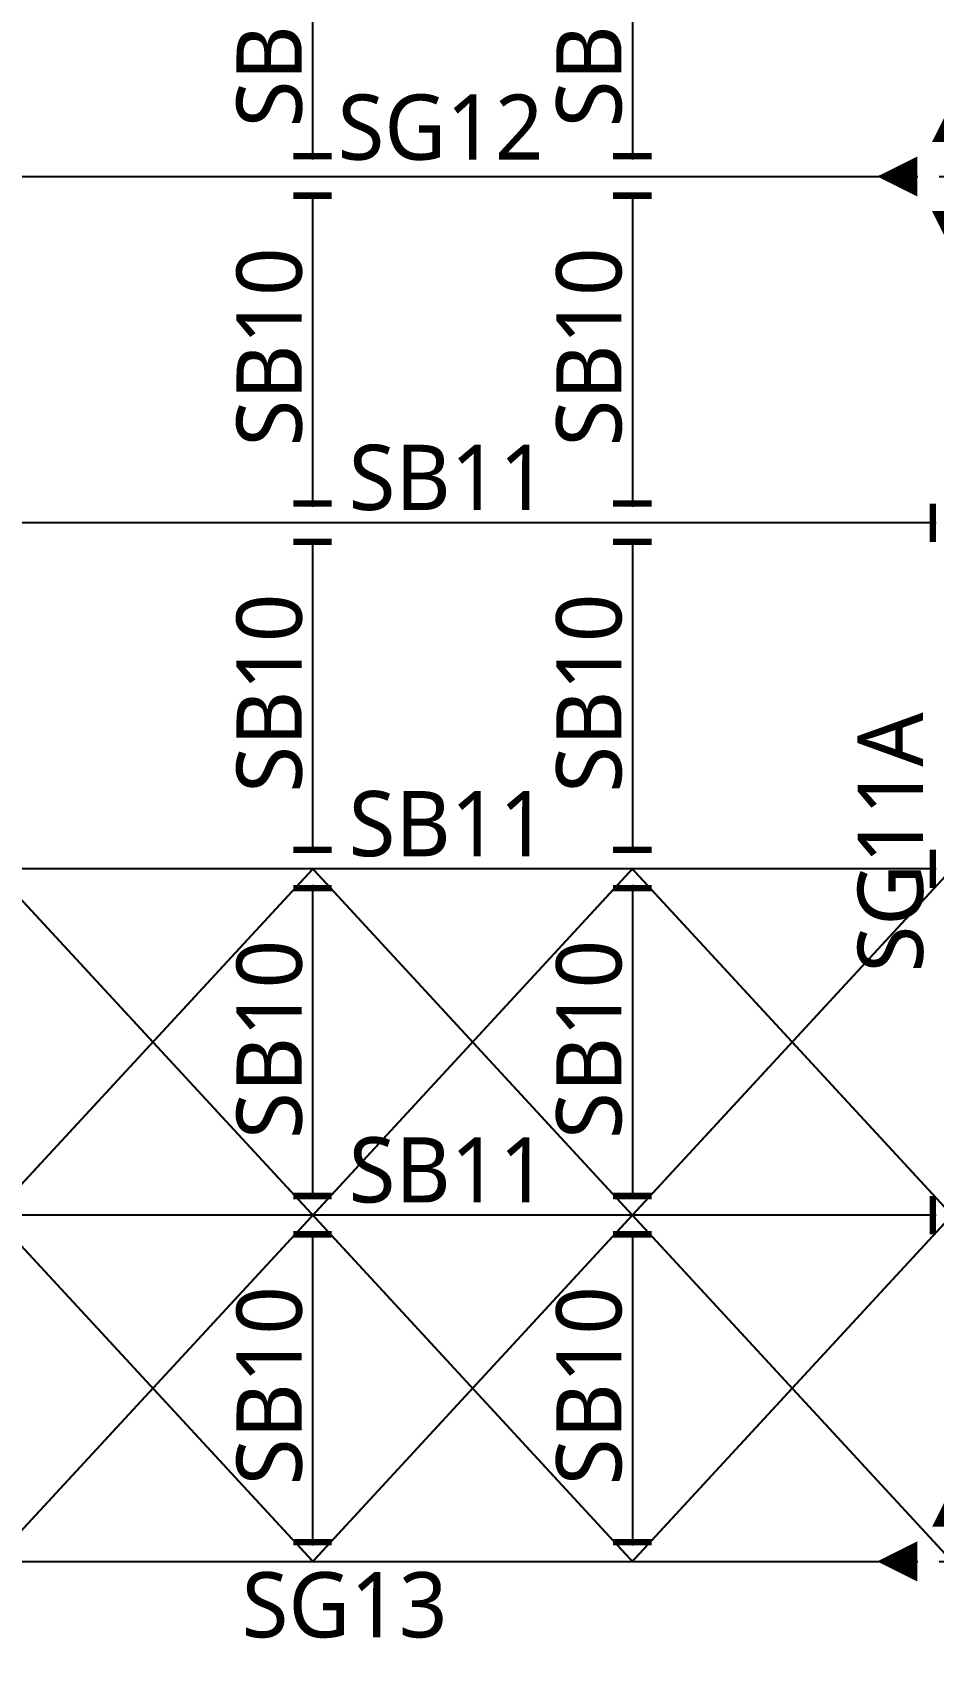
# Model space of a CAD drawing. Header units: millimetres. Extents: x -734060 to 504600, y -7739 to 118800.
# Drawn here: x 405273 to 413724, y 41915 to 57250 of the extents above; entities that cross this region are included whole.
import ezdxf

# ---------------------------------------------------------------- set-up
doc = ezdxf.new("R2010")
doc.units = ezdxf.units.MM
doc.header["$LTSCALE"] = 200
doc.linetypes.add('CEN-GAUN', pattern=[32.2, 30, -1, 0.2, -1])
doc.linetypes.add('PHANTOM2', pattern=[1.25, 0.625, -0.125, 0.125, -0.125, 0.125, -0.125])
doc.layers.get('DEFPOINTS').update_dxf_attribs({"color": 137})
for name, color, linetype in [('CEN', 1, 'CEN-GAUN'), ('ETC', 8, 'Continuous'), ('S-STG', 4, 'Continuous'), ('Z-STL-BEAM', 6, 'Continuous')]:
    doc.layers.add(name, color=color, linetype=linetype)
doc.styles.add('ROMANS', font='malgun.ttf')
doc.styles.add('휘츠', font='malgun.ttf')
doc.dimstyles.new('STL-MOM-150', dxfattribs={"dimscale": 150, "dimtxt": 3, "dimasz": 1, "dimexe": 1.25, "dimexo": 0.625, "dimgap": 1.5, "dimtad": 1, "dimtxsty": 'ROMANS', "dimblk": 'DOT_MOM', "dimcen": 0, "dimse1": 1, "dimse2": 1, "dimclrt": 2, "dimadec": 0, "dimazin": 0, "dimtfac": 1, "dimtmove": 2, "dimatfit": 3, "dimfxl": 1.25, "dimarcsym": 0})

# ---------------------------------------------------------------- blocks, each defined once
blk = doc.blocks.new('DOT_MOM')
at = {"color": 0}
blk.add_lwpolyline([(-3.5, 0, 0, 2.5, 0), (-1, 0, 2.5, 2.5, 0)], format="xyseb", dxfattribs=at)
blk = doc.blocks.new('*D302')
at = {"layer": 'DEFPOINTS', "color": 0, "transparency": 16777216}
for p in [(413900, 72725), (413900, 72725), (413900, 56075)]:
    blk.add_point(p, dxfattribs=at)
at = {"layer": 'S-STG', "lineweight": -2, "transparency": 16777216}
blk.add_line((413900, 56225), (413900, 72575), dxfattribs=at)
at = {"layer": 'S-STG', "lineweight": -2, "transparency": 16777216, "xscale": 150, "yscale": 150, "zscale": 150}
for p, rotation in [((413900, 72725), 90), ((413900, 56075), 270)]:
    blk.add_blockref('DOT_MOM', p, dxfattribs=dict(at, rotation=rotation))
at = {"layer": 'S-STG', "color": 4, "transparency": 16777216, "insert": (413318, 64597), "char_height": 875, "attachment_point": 5, "rotation": 90, "style": '휘츠'}
blk.add_mtext('{\\H0.7x;SG11}', dxfattribs=at)
blk = doc.blocks.new('*D304')
at = {"layer": 'DEFPOINTS', "color": 0, "transparency": 16777216}
for p in [(413900, 55725), (413900, 55725), (413900, 43075)]:
    blk.add_point(p, dxfattribs=at)
at = {"layer": 'S-STG', "lineweight": -2, "transparency": 16777216}
blk.add_line((413900, 43225), (413900, 55575), dxfattribs=at)
at = {"layer": 'S-STG', "lineweight": -2, "transparency": 16777216, "xscale": 150, "yscale": 150, "zscale": 150}
for p, rotation in [((413900, 55725), 90), ((413900, 43075), 270)]:
    blk.add_blockref('DOT_MOM', p, dxfattribs=dict(at, rotation=rotation))
at = {"layer": 'S-STG', "color": 4, "transparency": 16777216, "insert": (413325, 49649), "char_height": 875, "attachment_point": 5, "rotation": 90, "style": '휘츠'}
blk.add_mtext('{\\H0.7x;SG11A}', dxfattribs=at)
blk = doc.blocks.new('*D328')
at = {"layer": 'DEFPOINTS', "color": 0, "transparency": 16777216}
for p in [(402081, 55900), (413723, 55900), (413723, 55900)]:
    blk.add_point(p, dxfattribs=at)
at = {"layer": 'S-STG', "lineweight": -2, "transparency": 16777216}
blk.add_line((402231, 55900), (413573, 55900), dxfattribs=at)
at = {"layer": 'S-STG', "lineweight": -2, "transparency": 16777216, "xscale": 150, "yscale": 150, "zscale": 150, "rotation": 180}
blk.add_blockref('DOT_MOM', (402081, 55900), dxfattribs=at)
at = {"layer": 'S-STG', "lineweight": -2, "transparency": 16777216, "xscale": 150, "yscale": 150, "zscale": 150}
blk.add_blockref('DOT_MOM', (413723, 55900), dxfattribs=at)
at = {"layer": 'S-STG', "color": 4, "transparency": 16777216, "insert": (409100, 56359), "char_height": 875, "attachment_point": 5, "style": '휘츠'}
blk.add_mtext('{\\H0.7x;SG12}', dxfattribs=at)
blk = doc.blocks.new('*D334')
at = {"layer": 'DEFPOINTS', "color": 0, "transparency": 16777216}
for p in [(402081, 42900), (413723, 42900), (413723, 42900)]:
    blk.add_point(p, dxfattribs=at)
at = {"layer": 'S-STG', "lineweight": -2, "transparency": 16777216}
blk.add_line((402231, 42900), (413573, 42900), dxfattribs=at)
at = {"layer": 'S-STG', "lineweight": -2, "transparency": 16777216, "xscale": 150, "yscale": 150, "zscale": 150, "rotation": 180}
blk.add_blockref('DOT_MOM', (402081, 42900), dxfattribs=at)
at = {"layer": 'S-STG', "lineweight": -2, "transparency": 16777216, "xscale": 150, "yscale": 150, "zscale": 150}
blk.add_blockref('DOT_MOM', (413723, 42900), dxfattribs=at)
at = {"layer": 'S-STG', "color": 4, "transparency": 16777216, "insert": (408200, 42489), "char_height": 875, "attachment_point": 5, "style": '휘츠'}
blk.add_mtext('{\\H0.7x;SG13}', dxfattribs=at)
blk = doc.blocks.new('DOT_PIN')
at = {"layer": 'Z-STL-BEAM', "ltscale": 0.4, "const_width": 0.4}
blk.add_lwpolyline([(-1.2, 1.2), (-1.2, -1.2)], dxfattribs=at)
blk = doc.blocks.new('*D340')
at = {"layer": 'DEFPOINTS', "color": 0, "ltscale": 0.4, "transparency": 16777216}
for p in [(401900, 52650), (401900, 52650), (413900, 52650)]:
    blk.add_point(p, dxfattribs=at)
at = {"layer": 'Z-STL-BEAM', "lineweight": -2, "ltscale": 0.4, "transparency": 16777216}
blk.add_line((413750, 52650), (402050, 52650), dxfattribs=at)
at = {"layer": 'Z-STL-BEAM', "lineweight": -2, "ltscale": 0.4, "transparency": 16777216, "xscale": 150, "yscale": 150, "zscale": 150, "rotation": 180}
blk.add_blockref('DOT_PIN', (401900, 52650), dxfattribs=at)
at = {"layer": 'Z-STL-BEAM', "lineweight": -2, "ltscale": 0.4, "transparency": 16777216, "xscale": 150, "yscale": 150, "zscale": 150}
blk.add_blockref('DOT_PIN', (413900, 52650), dxfattribs=at)
at = {"layer": 'Z-STL-BEAM', "color": 2, "ltscale": 0.4, "transparency": 16777216, "insert": (409173, 53071), "char_height": 875, "attachment_point": 5, "style": '휘츠'}
blk.add_mtext('{\\H0.7x;SB11}', dxfattribs=at)
blk = doc.blocks.new('*D342')
at = {"layer": 'DEFPOINTS', "color": 0, "ltscale": 0.4, "transparency": 16777216}
for p in [(401900, 49400), (401900, 49400), (413900, 49400)]:
    blk.add_point(p, dxfattribs=at)
at = {"layer": 'Z-STL-BEAM', "lineweight": -2, "ltscale": 0.4, "transparency": 16777216}
blk.add_line((413750, 49400), (402050, 49400), dxfattribs=at)
at = {"layer": 'Z-STL-BEAM', "lineweight": -2, "ltscale": 0.4, "transparency": 16777216, "xscale": 150, "yscale": 150, "zscale": 150, "rotation": 180}
blk.add_blockref('DOT_PIN', (401900, 49400), dxfattribs=at)
at = {"layer": 'Z-STL-BEAM', "lineweight": -2, "ltscale": 0.4, "transparency": 16777216, "xscale": 150, "yscale": 150, "zscale": 150}
blk.add_blockref('DOT_PIN', (413900, 49400), dxfattribs=at)
at = {"layer": 'Z-STL-BEAM', "color": 2, "ltscale": 0.4, "transparency": 16777216, "insert": (409173, 49821), "char_height": 875, "attachment_point": 5, "style": '휘츠'}
blk.add_mtext('{\\H0.7x;SB11}', dxfattribs=at)
blk = doc.blocks.new('*D344')
at = {"layer": 'DEFPOINTS', "color": 0, "ltscale": 0.4, "transparency": 16777216}
for p in [(401900, 46150), (401900, 46150), (413900, 46150)]:
    blk.add_point(p, dxfattribs=at)
at = {"layer": 'Z-STL-BEAM', "lineweight": -2, "ltscale": 0.4, "transparency": 16777216}
blk.add_line((413750, 46150), (402050, 46150), dxfattribs=at)
at = {"layer": 'Z-STL-BEAM', "lineweight": -2, "ltscale": 0.4, "transparency": 16777216, "xscale": 150, "yscale": 150, "zscale": 150, "rotation": 180}
blk.add_blockref('DOT_PIN', (401900, 46150), dxfattribs=at)
at = {"layer": 'Z-STL-BEAM', "lineweight": -2, "ltscale": 0.4, "transparency": 16777216, "xscale": 150, "yscale": 150, "zscale": 150}
blk.add_blockref('DOT_PIN', (413900, 46150), dxfattribs=at)
at = {"layer": 'Z-STL-BEAM', "color": 2, "ltscale": 0.4, "transparency": 16777216, "insert": (409173, 46571), "char_height": 875, "attachment_point": 5, "style": '휘츠'}
blk.add_mtext('{\\H0.7x;SB11}', dxfattribs=at)
blk = doc.blocks.new('*D362')
at = {"layer": 'DEFPOINTS', "color": 0, "ltscale": 0.4, "transparency": 16777216}
for p in [(410900, 46150), (410900, 42900), (410900, 42900)]:
    blk.add_point(p, dxfattribs=at)
at = {"layer": 'Z-STL-BEAM', "lineweight": -2, "ltscale": 0.4, "transparency": 16777216}
blk.add_line((410900, 46000), (410900, 43050), dxfattribs=at)
at = {"layer": 'Z-STL-BEAM', "lineweight": -2, "ltscale": 0.4, "transparency": 16777216, "xscale": 150, "yscale": 150, "zscale": 150}
for p, rotation in [((410900, 46150), 90), ((410900, 42900), 270)]:
    blk.add_blockref('DOT_PIN', p, dxfattribs=dict(at, rotation=rotation))
at = {"layer": 'Z-STL-BEAM', "color": 2, "ltscale": 0.4, "transparency": 16777216, "insert": (410496, 44550), "char_height": 875, "attachment_point": 5, "rotation": 90, "style": '휘츠'}
blk.add_mtext('{\\H0.7x;SB10}', dxfattribs=at)
blk = doc.blocks.new('*D364')
at = {"layer": 'DEFPOINTS', "color": 0, "ltscale": 0.4, "transparency": 16777216}
for p in [(407900, 46150), (407900, 42900), (407900, 42900)]:
    blk.add_point(p, dxfattribs=at)
at = {"layer": 'Z-STL-BEAM', "lineweight": -2, "ltscale": 0.4, "transparency": 16777216}
blk.add_line((407900, 46000), (407900, 43050), dxfattribs=at)
at = {"layer": 'Z-STL-BEAM', "lineweight": -2, "ltscale": 0.4, "transparency": 16777216, "xscale": 150, "yscale": 150, "zscale": 150}
for p, rotation in [((407900, 46150), 90), ((407900, 42900), 270)]:
    blk.add_blockref('DOT_PIN', p, dxfattribs=dict(at, rotation=rotation))
at = {"layer": 'Z-STL-BEAM', "color": 2, "ltscale": 0.4, "transparency": 16777216, "insert": (407496, 44550), "char_height": 875, "attachment_point": 5, "rotation": 90, "style": '휘츠'}
blk.add_mtext('{\\H0.7x;SB10}', dxfattribs=at)
blk = doc.blocks.new('*D394')
at = {"layer": 'DEFPOINTS', "color": 0, "ltscale": 0.4, "transparency": 16777216}
for p in [(410900, 49400), (410900, 46150), (410900, 46150)]:
    blk.add_point(p, dxfattribs=at)
at = {"layer": 'Z-STL-BEAM', "lineweight": -2, "ltscale": 0.4, "transparency": 16777216}
blk.add_line((410900, 49250), (410900, 46300), dxfattribs=at)
at = {"layer": 'Z-STL-BEAM', "lineweight": -2, "ltscale": 0.4, "transparency": 16777216, "xscale": 150, "yscale": 150, "zscale": 150}
for p, rotation in [((410900, 49400), 90), ((410900, 46150), 270)]:
    blk.add_blockref('DOT_PIN', p, dxfattribs=dict(at, rotation=rotation))
at = {"layer": 'Z-STL-BEAM', "color": 2, "ltscale": 0.4, "transparency": 16777216, "insert": (410496, 47800), "char_height": 875, "attachment_point": 5, "rotation": 90, "style": '휘츠'}
blk.add_mtext('{\\H0.7x;SB10}', dxfattribs=at)
blk = doc.blocks.new('*D396')
at = {"layer": 'DEFPOINTS', "color": 0, "ltscale": 0.4, "transparency": 16777216}
for p in [(407900, 49400), (407900, 46150), (407900, 46150)]:
    blk.add_point(p, dxfattribs=at)
at = {"layer": 'Z-STL-BEAM', "lineweight": -2, "ltscale": 0.4, "transparency": 16777216}
blk.add_line((407900, 49250), (407900, 46300), dxfattribs=at)
at = {"layer": 'Z-STL-BEAM', "lineweight": -2, "ltscale": 0.4, "transparency": 16777216, "xscale": 150, "yscale": 150, "zscale": 150}
for p, rotation in [((407900, 49400), 90), ((407900, 46150), 270)]:
    blk.add_blockref('DOT_PIN', p, dxfattribs=dict(at, rotation=rotation))
at = {"layer": 'Z-STL-BEAM', "color": 2, "ltscale": 0.4, "transparency": 16777216, "insert": (407496, 47800), "char_height": 875, "attachment_point": 5, "rotation": 90, "style": '휘츠'}
blk.add_mtext('{\\H0.7x;SB10}', dxfattribs=at)
blk = doc.blocks.new('*D406')
at = {"layer": 'DEFPOINTS', "color": 0, "ltscale": 0.4, "transparency": 16777216}
for p in [(410900, 52650), (410900, 49400), (410900, 49400)]:
    blk.add_point(p, dxfattribs=at)
at = {"layer": 'Z-STL-BEAM', "lineweight": -2, "ltscale": 0.4, "transparency": 16777216}
blk.add_line((410900, 52500), (410900, 49550), dxfattribs=at)
at = {"layer": 'Z-STL-BEAM', "lineweight": -2, "ltscale": 0.4, "transparency": 16777216, "xscale": 150, "yscale": 150, "zscale": 150}
for p, rotation in [((410900, 52650), 90), ((410900, 49400), 270)]:
    blk.add_blockref('DOT_PIN', p, dxfattribs=dict(at, rotation=rotation))
at = {"layer": 'Z-STL-BEAM', "color": 2, "ltscale": 0.4, "transparency": 16777216, "insert": (410496, 51050), "char_height": 875, "attachment_point": 5, "rotation": 90, "style": '휘츠'}
blk.add_mtext('{\\H0.7x;SB10}', dxfattribs=at)
blk = doc.blocks.new('*D408')
at = {"layer": 'DEFPOINTS', "color": 0, "ltscale": 0.4, "transparency": 16777216}
for p in [(407900, 52650), (407900, 49400), (407900, 49400)]:
    blk.add_point(p, dxfattribs=at)
at = {"layer": 'Z-STL-BEAM', "lineweight": -2, "ltscale": 0.4, "transparency": 16777216}
blk.add_line((407900, 52500), (407900, 49550), dxfattribs=at)
at = {"layer": 'Z-STL-BEAM', "lineweight": -2, "ltscale": 0.4, "transparency": 16777216, "xscale": 150, "yscale": 150, "zscale": 150}
for p, rotation in [((407900, 52650), 90), ((407900, 49400), 270)]:
    blk.add_blockref('DOT_PIN', p, dxfattribs=dict(at, rotation=rotation))
at = {"layer": 'Z-STL-BEAM', "color": 2, "ltscale": 0.4, "transparency": 16777216, "insert": (407496, 51050), "char_height": 875, "attachment_point": 5, "rotation": 90, "style": '휘츠'}
blk.add_mtext('{\\H0.7x;SB10}', dxfattribs=at)
blk = doc.blocks.new('*D418')
at = {"layer": 'DEFPOINTS', "color": 0, "ltscale": 0.4, "transparency": 16777216}
for p in [(410900, 55900), (410900, 52650), (410900, 52650)]:
    blk.add_point(p, dxfattribs=at)
at = {"layer": 'Z-STL-BEAM', "lineweight": -2, "ltscale": 0.4, "transparency": 16777216}
blk.add_line((410900, 55750), (410900, 52800), dxfattribs=at)
at = {"layer": 'Z-STL-BEAM', "lineweight": -2, "ltscale": 0.4, "transparency": 16777216, "xscale": 150, "yscale": 150, "zscale": 150}
for p, rotation in [((410900, 55900), 90), ((410900, 52650), 270)]:
    blk.add_blockref('DOT_PIN', p, dxfattribs=dict(at, rotation=rotation))
at = {"layer": 'Z-STL-BEAM', "color": 2, "ltscale": 0.4, "transparency": 16777216, "insert": (410496, 54300), "char_height": 875, "attachment_point": 5, "rotation": 90, "style": '휘츠'}
blk.add_mtext('{\\H0.7x;SB10}', dxfattribs=at)
blk = doc.blocks.new('*D420')
at = {"layer": 'DEFPOINTS', "color": 0, "ltscale": 0.4, "transparency": 16777216}
for p in [(407900, 55900), (407900, 52650), (407900, 52650)]:
    blk.add_point(p, dxfattribs=at)
at = {"layer": 'Z-STL-BEAM', "lineweight": -2, "ltscale": 0.4, "transparency": 16777216}
blk.add_line((407900, 55750), (407900, 52800), dxfattribs=at)
at = {"layer": 'Z-STL-BEAM', "lineweight": -2, "ltscale": 0.4, "transparency": 16777216, "xscale": 150, "yscale": 150, "zscale": 150}
for p, rotation in [((407900, 55900), 90), ((407900, 52650), 270)]:
    blk.add_blockref('DOT_PIN', p, dxfattribs=dict(at, rotation=rotation))
at = {"layer": 'Z-STL-BEAM', "color": 2, "ltscale": 0.4, "transparency": 16777216, "insert": (407496, 54300), "char_height": 875, "attachment_point": 5, "rotation": 90, "style": '휘츠'}
blk.add_mtext('{\\H0.7x;SB10}', dxfattribs=at)
blk = doc.blocks.new('*D450')
at = {"layer": 'DEFPOINTS', "color": 0, "ltscale": 0.4, "transparency": 16777216}
for p in [(407900, 58740), (407900, 55910), (407900, 55910)]:
    blk.add_point(p, dxfattribs=at)
at = {"layer": 'Z-STL-BEAM', "lineweight": -2, "ltscale": 0.4, "transparency": 16777216}
blk.add_line((407900, 58590), (407900, 56060), dxfattribs=at)
at = {"layer": 'Z-STL-BEAM', "lineweight": -2, "ltscale": 0.4, "transparency": 16777216, "xscale": 150, "yscale": 150, "zscale": 150}
for p, rotation in [((407900, 58740), 90), ((407900, 55910), 270)]:
    blk.add_blockref('DOT_PIN', p, dxfattribs=dict(at, rotation=rotation))
at = {"layer": 'Z-STL-BEAM', "color": 2, "ltscale": 0.4, "transparency": 16777216, "insert": (407496, 57296), "char_height": 875, "attachment_point": 5, "rotation": 90, "style": '휘츠'}
blk.add_mtext('{\\H0.7x;SB10}', dxfattribs=at)
blk = doc.blocks.new('*D452')
at = {"layer": 'DEFPOINTS', "color": 0, "ltscale": 0.4, "transparency": 16777216}
for p in [(410900, 58740), (410900, 55910), (410900, 55910)]:
    blk.add_point(p, dxfattribs=at)
at = {"layer": 'Z-STL-BEAM', "lineweight": -2, "ltscale": 0.4, "transparency": 16777216}
blk.add_line((410900, 58590), (410900, 56060), dxfattribs=at)
at = {"layer": 'Z-STL-BEAM', "lineweight": -2, "ltscale": 0.4, "transparency": 16777216, "xscale": 150, "yscale": 150, "zscale": 150}
for p, rotation in [((410900, 58740), 90), ((410900, 55910), 270)]:
    blk.add_blockref('DOT_PIN', p, dxfattribs=dict(at, rotation=rotation))
at = {"layer": 'Z-STL-BEAM', "color": 2, "ltscale": 0.4, "transparency": 16777216, "insert": (410496, 57296), "char_height": 875, "attachment_point": 5, "rotation": 90, "style": '휘츠'}
blk.add_mtext('{\\H0.7x;SB10}', dxfattribs=at)

msp = doc.modelspace()

# ---------------------------------------------------------------- linework, layer by layer
at = {"layer": 'CEN'}
for p, q in [((368700, 55900), (453900, 55900)), ((368700, 42900), (453900, 42900))]:
    msp.add_line(p, q, dxfattribs=at)
at = {"layer": 'ETC', "color": 6, "linetype": 'PHANTOM2', "ltscale": 6, "const_width": 18}
for points in [[(401900, 46150), (404900, 49400), (407902.126, 46150), (410900, 49400), (413900, 46150)], [(401900, 49400), (404900, 46150), (407902.126, 49400), (410900, 46150), (413900, 49400)], [(401900, 42900), (404900, 46150), (407902.126, 42900), (410900, 46150), (413900, 42900)], [(401900, 46150), (404900, 42900), (407902.126, 46150), (410900, 42900), (413900, 46150)]]:
    msp.add_lwpolyline(points, dxfattribs=at)

# ---------------------------------------------------------------- dimensions: what is measured, and where the dimension line sits
at = {"layer": 'S-STG'}
for base, p1, p2, text, picture, middle in [((413900, 72725), (413900, 56075), (413900, 72725), '{\\H0.7x;SG11}', '*D302', (413318, 64596.553)), ((413900, 55725), (413900, 43075), (413900, 55725), '{\\H0.7x;SG11A}', '*D304', (413325.334, 49649.184))]:
    dim = msp.add_linear_dim(base=base, p1=p1, p2=p2, angle=90, text=text, dimstyle='STL-MOM-150', override={"dimscale": 0, "dimtxt": 875, "dimasz": 150, "dimexe": 156.25, "dimexo": 78.125, "dimgap": 75, "dimtxsty": '휘츠', "dimcen": 0, "dimclrd": 256, "dimclrt": 4, "dimtix": 0, "dimtofl": 1, "dimtmove": 1, "dimatfit": 1}, dxfattribs=at)
    dim.commit()
    dim.dimension.update_dxf_attribs({"geometry": picture, "text_midpoint": middle, "dimtype": 160})
for base, p1, p2, text, picture, middle in [((413723.452, 55900), (402080.801, 55900), (413723.452, 55900), '{\\H0.7x;SG12}', '*D328', (409099.808, 56358.614)), ((413723.452, 42900), (402080.801, 42900), (413723.452, 42900), '{\\H0.7x;SG13}', '*D334', (408199.808, 42489.365))]:
    dim = msp.add_linear_dim(base=base, p1=p1, p2=p2, text=text, dimstyle='STL-MOM-150', override={"dimscale": 0, "dimtxt": 875, "dimasz": 150, "dimexe": 156.25, "dimexo": 78.125, "dimgap": 75, "dimtxsty": '휘츠', "dimcen": 0, "dimclrd": 256, "dimclrt": 4, "dimtix": 0, "dimtofl": 1, "dimtmove": 1, "dimatfit": 1}, dxfattribs=at)
    dim.commit()
    dim.dimension.update_dxf_attribs({"geometry": picture, "text_midpoint": middle, "dimtype": 160})
at = {"layer": 'Z-STL-BEAM', "ltscale": 0.4}
for base, p1, p2, angle, text, picture, middle in [((407900, 55910), (407900, 58740), (407900, 55910), 270, '{\\H0.7x;SB10}', '*D450', (407496.339, 57295.816)), ((410900, 55910), (410900, 58740), (410900, 55910), 270, '{\\H0.7x;SB10}', '*D452', (410496.339, 57295.816)), ((407900, 52650), (407900, 55900), (407900, 52650), 270, '{\\H0.7x;SB10}', '*D420', (407496.339, 54299.984)), ((410900, 52650), (410900, 55900), (410900, 52650), 270, '{\\H0.7x;SB10}', '*D418', (410496.339, 54299.984)), ((401900, 52650), (413900, 52650), (401900, 52650), 180, '{\\H0.7x;SB11}', '*D340', (409173.298, 53070.636)), ((407900, 49400), (407900, 52650), (407900, 49400), 270, '{\\H0.7x;SB10}', '*D408', (407496.339, 51049.984)), ((410900, 49400), (410900, 52650), (410900, 49400), 270, '{\\H0.7x;SB10}', '*D406', (410496.339, 51049.984)), ((401900, 49400), (413900, 49400), (401900, 49400), 180, '{\\H0.7x;SB11}', '*D342', (409173.298, 49820.636)), ((407900, 46150), (407900, 49400), (407900, 46150), 270, '{\\H0.7x;SB10}', '*D396', (407496.339, 47799.984)), ((410900, 46150), (410900, 49400), (410900, 46150), 270, '{\\H0.7x;SB10}', '*D394', (410496.339, 47799.984)), ((401900, 46150), (413900, 46150), (401900, 46150), 180, '{\\H0.7x;SB11}', '*D344', (409173.298, 46570.636)), ((407900, 42900), (407900, 46150), (407900, 42900), 270, '{\\H0.7x;SB10}', '*D364', (407496.339, 44549.984)), ((410900, 42900), (410900, 46150), (410900, 42900), 270, '{\\H0.7x;SB10}', '*D362', (410496.339, 44549.984))]:
    dim = msp.add_linear_dim(base=base, p1=p1, p2=p2, angle=angle, text=text, dimstyle='STL-MOM-150', override={"dimscale": 0, "dimtxt": 875, "dimasz": 150, "dimexe": 156.25, "dimexo": 78.125, "dimgap": 75, "dimtxsty": '휘츠', "dimblk1": 'DOT_PIN', "dimblk2": 'DOT_PIN', "dimsah": 1, "dimcen": 0, "dimclrd": 256, "dimtix": 0, "dimtofl": 1, "dimtmove": 1, "dimatfit": 1}, dxfattribs=at)
    dim.commit()
    dim.dimension.update_dxf_attribs({"geometry": picture, "text_midpoint": middle, "dimtype": 160})

doc.saveas('drawing.dxf')
